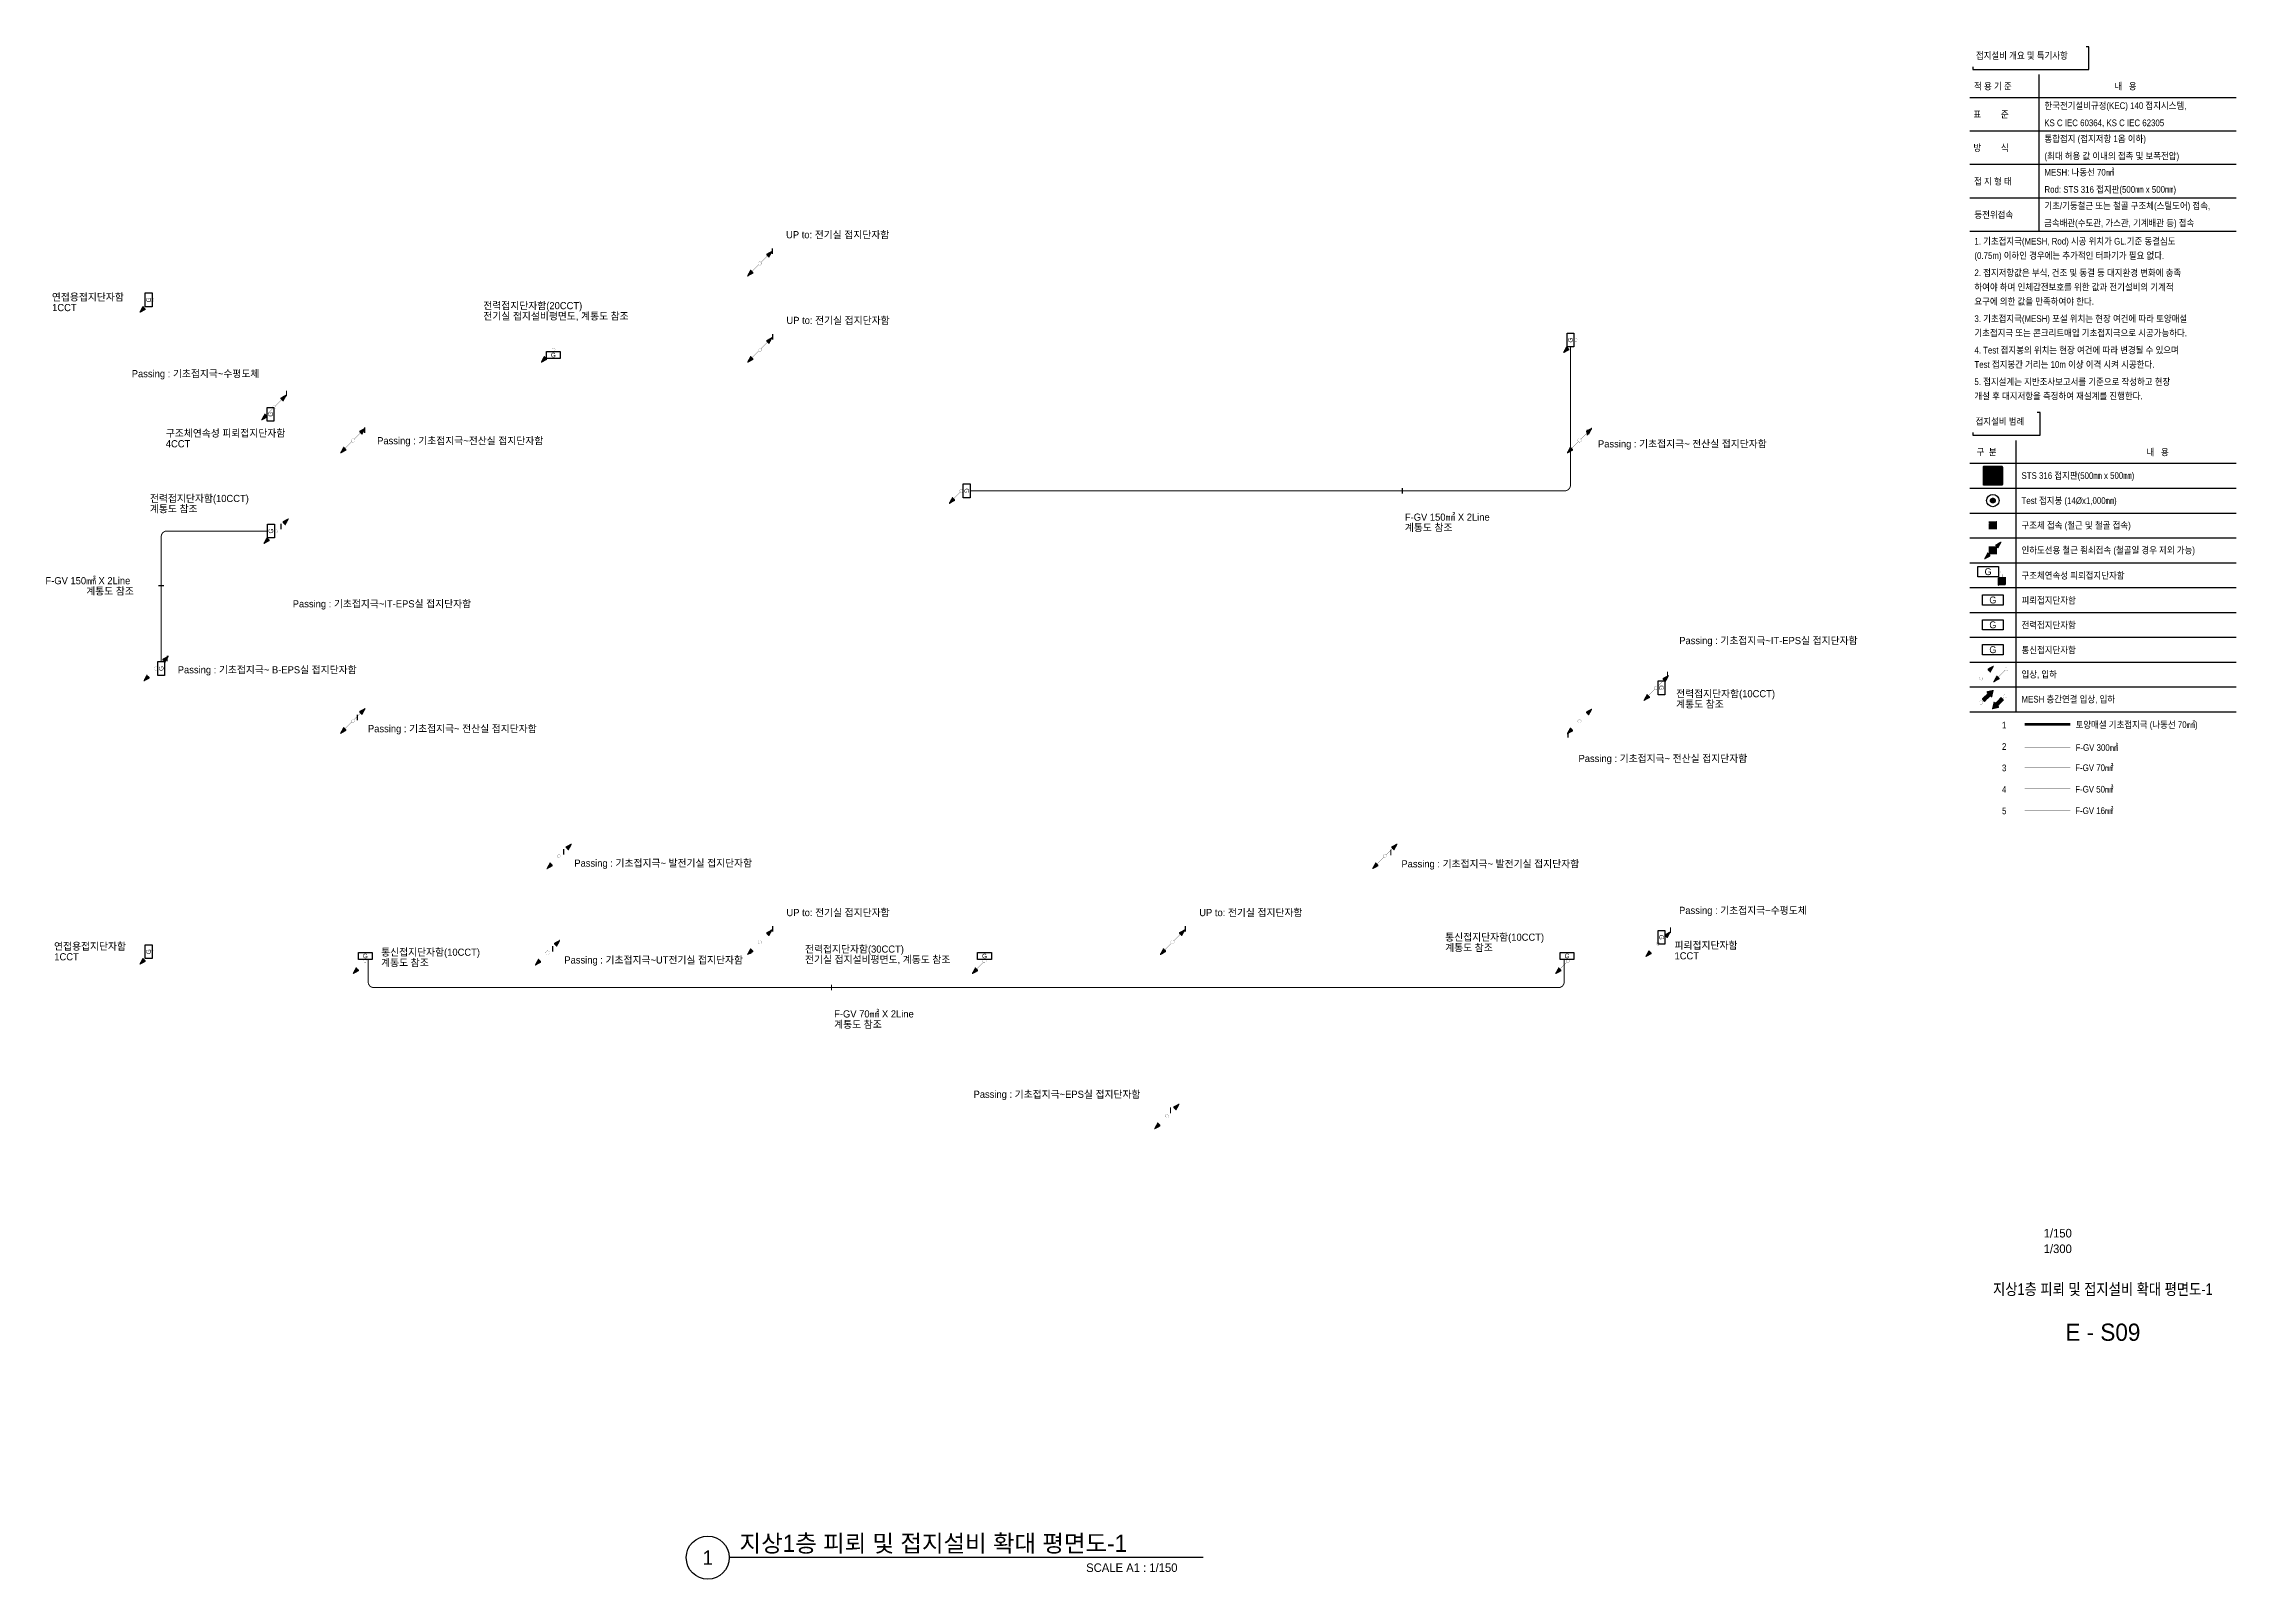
# Model space of a CAD drawing. Header units: millimetres. Extents: x 81900 to 502050, y -708375 to 1238700.
# Drawn here: x 261189 to 375900, y -351975 to -271650 of the extents above; entities that cross this region are included whole.
import ezdxf
from ezdxf.enums import TextEntityAlignment as Align

# ---------------------------------------------------------------- set-up
doc = ezdxf.new("R2010")
doc.units = ezdxf.units.MM
doc.header["$LTSCALE"] = 150
doc.set_wipeout_variables(frame=1)
for name, pattern in [('AM_ISO09W050', [22.5, 12, -1.5, 3, -1.5, 3, -1.5]), ('C2', [18.5, 13.5, -2, 1, -2]), ('HID', [2.3, 1.5, -0.8])]:
    doc.linetypes.add(name, pattern=pattern)
doc.layers.get('0').update_dxf_attribs({"lineweight": 0})
for name, color, linetype in [('------02 Etc Panel', 3, 'Continuous'), ('------99 Grounding and Lightning', 3, 'Continuous'), ('------99 Grounding_Grounding Terminal Board_E', 3, 'Continuous'), ('------99 Grounding_Grounding Terminal Board_T', 2, 'Continuous'), ('------99 Grounding_Mesh', 6, 'Continuous'), ('-----09 E-WIRE-GV', 2, 'Continuous'), ('-----20 General Symbol', 3, 'Continuous'), ('-----29 Cable Schedule', 1, 'Continuous'), ('-----29 Indicator', 1, 'Continuous'), ('-----30 Text', 2, 'Continuous'), ('-----41 Drawing Title', 2, 'Continuous'), ('-----42 Drawing Number', 2, 'Continuous'), ('-----43 Drawing Scale', 3, 'Continuous')]:
    doc.layers.add(name, color=color, linetype=linetype)
doc.styles.add('ELEC', font='')
doc.styles.get('ELEC').set_extended_font_data('Dotum')
pattern_1 = [(180, (845852.563, 610254.6404), (-1e-14, -6.25), [])]

# ---------------------------------------------------------------- blocks, each defined once
blk = doc.blocks.new('STS 316 접지판')
blk.add_wipeout([(-254, -276), (-270, -270), (-276, -254), (-276, 254), (-270, 270), (-254, 276), (254, 276), (270, 270), (276, 254), (276, -254), (270, -270), (254, -276)])
h = blk.add_hatch(color=256)
h.dxf.hatch_style = 1
h.set_gradient(color1=(132, 132, 132), color2=(214, 214, 214), tint=1, name='SPHERICAL')
edge = h.paths.add_edge_path()
edge.add_line((-254, 276), (254, 276))
edge.add_arc((254, 254), 22.1, 0, 90, ccw=False)
edge.add_line((276, 254), (276, -254))
edge.add_arc((254, -254), 22.1, 270, 360, ccw=False)
edge.add_line((254, -276), (-254, -276))
edge.add_arc((-254, -254), 22.1, 180, 270, ccw=False)
edge.add_line((-276, -254), (-276, 254))
edge.add_arc((-254, 254), 22.1, 90, 180, ccw=False)
h.paths.add_polyline_path([(-169, 221), (169, 221, -0.668179), (173, 212), (-165, 212, -1.496606)], flags=16)
h.paths.add_polyline_path([(221, 169), (221, -169, -0.668179), (212, -173), (212, 165, -1.496606)], flags=16)
h.paths.add_polyline_path([(-173, -212), (165, -212, -1.496606), (169, -221), (-169, -221, -0.668179)], flags=16)
h.paths.add_polyline_path([(-221, 169, 0.022626), (-52, 0, 1.473564), (-43, 4, 0.045564)], flags=16)
h = blk.add_hatch(color=256)
h.set_gradient(color1=(255, 255, 255), tint=1, name='SPHERICAL')
edge = h.paths.add_edge_path()
edge.add_arc((-232, 232), 22.1, 0, 360)
edge = h.paths.add_edge_path()
edge.add_arc((-78, 249), 16.6, 0, 360)
edge = h.paths.add_edge_path()
edge.add_arc((78, 249), 16.6, 0, 360)
edge = h.paths.add_edge_path()
edge.add_arc((232, 232), 22.1, 0, 360)
edge = h.paths.add_edge_path()
edge.add_arc((249, -77), 16.6, 0, 360)
edge = h.paths.add_edge_path()
edge.add_arc((249, 77), 16.6, 0, 360)
edge = h.paths.add_edge_path()
edge.add_arc((-78, -249), 16.6, 0, 360)
edge = h.paths.add_edge_path()
edge.add_arc((78, -249), 16.6, 0, 360)
edge = h.paths.add_edge_path()
edge.add_arc((232, -232), 22.1, 0, 360)
edge = h.paths.add_edge_path()
edge.add_arc((-232, -232), 22.1, 0, 360)
edge = h.paths.add_edge_path()
edge.add_arc((-249, -77), 16.6, 0, 360)
edge = h.paths.add_edge_path()
edge.add_arc((-249, 77), 16.6, 0, 360)
edge = h.paths.add_edge_path()
edge.add_arc((0, 0), 22.1, 0, 360)
h = blk.add_hatch(color=256)
h.set_gradient(color1=(255, 255, 255), tint=1, name='SPHERICAL')
edge = h.paths.add_edge_path()
edge.add_arc((-249, -77), 16.6, 0, 360)
edge = h.paths.add_edge_path()
edge.add_arc((-249, 77), 16.6, 0, 360)
edge = h.paths.add_edge_path()
edge.add_arc((-232, 232), 22.1, 0, 360)
edge = h.paths.add_edge_path()
edge.add_arc((-78, 249), 16.6, 0, 360)
edge = h.paths.add_edge_path()
edge.add_arc((78, 249), 16.6, 0, 360)
edge = h.paths.add_edge_path()
edge.add_arc((0, 0), 22.1, 0, 360)
edge = h.paths.add_edge_path()
edge.add_arc((232, 232), 22.1, 0, 360)
h = blk.add_hatch(color=256)
h.set_gradient(color1=(132, 132, 132), one_color=1, tint=1, name='SPHERICAL')
edge = h.paths.add_edge_path()
edge.add_arc((0, 0), 22.1, 0, 360)
for points in [[(-254, 276), (254, 276, -0.414214), (276, 254), (276, -254, -0.414214), (254, -276), (-254, -276, -0.414214), (-276, -254), (-276, 254, -0.414214), (-254, 276, 0.033225)], [(-221, -169), (-221, 169, -0.668179), (-212, 173), (-43, 4, -0.414214), (-43, -4), (-212, -173, -0.668179), (-221, -169, -0.016281)], [(-169, 221), (169, 221, -0.668179), (173, 212), (4, 43, -0.414214), (-4, 43), (-173, 212, -0.668179), (-169, 221, -0.016281)], [(221, -169), (221, 169, 0.668179), (212, 173), (43, 4, 0.414214), (43, -4), (212, -173, 0.668179), (221, -169, 0.016281)], [(-169, -221), (169, -221, 0.668179), (173, -212), (4, -43, 0.414214), (-4, -43), (-173, -212, 0.668179), (-169, -221, 0.016281)]]:
    blk.add_lwpolyline(points, format="xyb")
for centre, radius in [((-249, 77), 16.6), ((-232, 232), 22.1), ((-78, 249), 16.6), ((0, 0), 22.1), ((78, 249), 16.6), ((232, 232), 22.1), ((249, 77), 16.6), ((-249, -77), 16.6), ((-232, -232), 22.1), ((-78, -249), 16.6), ((78, -249), 16.6), ((232, -232), 22.1), ((249, -77), 16.6)]:
    blk.add_circle(centre, radius)
blk = doc.blocks.new('구조체접속')
h = blk.add_hatch()
h.set_pattern_fill('ANGLE', color=1, scale=200)
h.set_pattern_definition([(0, (0, 0), (0, 55), [40, -15]), (90, (0, 0), (-55, 3e-15), [40, -15])])
h.paths.add_polyline_path([(168, 168), (-168, 168), (-168, -168), (168, -168)])
at = {"color": 1}
for p, q in [((166, 168), (168, 166)), ((-168, -166), (-166, -168))]:
    blk.add_line(p, q, dxfattribs=at)
at = {"color": 1, "const_width": 2}
blk.add_lwpolyline([(168, 168), (-168, 168), (-168, -168), (168, -168)], close=True, dxfattribs=at)
blk = doc.blocks.new("'인하도선용 수직철근 또는 철골")
h = blk.add_hatch()
h.set_pattern_fill('ANSI31', color=256, scale=50, angle=135)
h.set_pattern_definition(pattern_1)
h.paths.add_polyline_path([(291, 293), (180, 89), (88, 181)])
h = blk.add_hatch()
h.set_pattern_fill('ANSI31', color=256, scale=50, angle=135)
h.set_pattern_definition(pattern_1)
h.paths.add_polyline_path([(-291, -293), (-180, -89), (-88, -181)])
at = {"const_width": 3.93}
for points in [[(293, 293), (181, 88), (88, 181), (293, 293)], [(-293, -293), (-181, -88), (-88, -181), (-293, -293)]]:
    blk.add_lwpolyline(points, dxfattribs=at)
at = {"xscale": 0.8, "yscale": 0.8, "zscale": 0.8}
blk.add_blockref('구조체접속', (0, 0), dxfattribs=at)
blk = doc.blocks.new('입상입하1')
h = blk.add_hatch()
h.set_pattern_fill('ANSI31', color=256, scale=50, angle=135)
h.set_pattern_definition([(180, (845993.8846, 610394.13), (-1e-14, -6.25), [])])
h.paths.add_polyline_path([(432, 432), (321, 228), (229, 321)])
at = {"const_width": 3.93}
blk.add_lwpolyline([(0, 61, -1), (0, -61, -1), (0, 61)], format="xyb", dxfattribs=at)
for points in [[(43, 43), (275, 275)], [(434, 433), (322, 227), (229, 321), (434, 433)]]:
    blk.add_lwpolyline(points, dxfattribs=at)
blk = doc.blocks.new('입상입하2')
h = blk.add_hatch()
h.set_pattern_fill('ANSI31', color=256, scale=100, angle=135)
h.set_pattern_definition([(180, (0, 0), (-2e-14, -12.5), [])])
h.paths.add_polyline_path([(326, 242), (377, 192), (433, 433), (192, 377), (242, 326), (39, 124), (124, 39)])
at = {"const_width": 3.93}
blk.add_lwpolyline([(0, 61, -1), (0, -61, -1), (0, 61)], format="xyb", dxfattribs=at)
blk.add_lwpolyline([(377, 192), (326, 242), (124, 39), (39, 124), (242, 326), (192, 377), (433, 433)], close=True, dxfattribs=at)
blk = doc.blocks.new('A$Cbdca0f5f')
at = {"color": 0}
blk.add_lwpolyline([(-360, -360), (-360, 0), (360, 0), (360, -360)], close=True, dxfattribs=at)
at = {"color": 0, "style": 'ELEC'}
blk.add_text('G', height=240, dxfattribs=at).set_placement((0, -180), align=Align.MIDDLE)
blk = doc.blocks.new('구조체연속성 TEST 단자함')
at = {"const_width": 2}
blk.add_lwpolyline([(491, -200), (491, -100, 0.414214), (391, 0), (360, 0)], format="xyb", dxfattribs=at)
at = {"layer": '------99 Grounding_Grounding Terminal Board_E'}
blk.add_blockref('A$Cbdca0f5f', (0, 180), dxfattribs=at)
at = {"xscale": 0.8, "yscale": 0.8, "zscale": 0.8}
blk.add_blockref('구조체접속', (491, -334), dxfattribs=at)
blk = doc.blocks.new('접지봉')
at = {"linetype": 'HID', "ltscale": 200}
h = blk.add_hatch(color=256, dxfattribs=at)
h.dxf.hatch_style = 1
edge = h.paths.add_edge_path()
edge.add_arc((0, 0), 102, 0, 360)
blk.add_circle((0, 0), 271)
blk.add_circle((0, 0), 102, dxfattribs=at)
blk = doc.blocks.new('A13')
blk.add_lwpolyline([(-300, 0), (-300, 300), (300, 300), (300, 0)], close=True)
at = {"style": 'ELEC'}
blk.add_text('G', height=200, dxfattribs=at).set_placement((0, 150), align=Align.MIDDLE)
blk = doc.blocks.new('A$C8673a4d5')
blk.add_wipeout([(-32961, -46990), (-32961, -49363), (-32661, -49363), (-32661, -49663), (-25624, -49663), (-25624, -47290), (-25924, -47290), (-25924, -46990)]).dxf.layer = '-----29 Cable Schedule'
blk.add_wipeout([(-32961, -50192), (-5100, -50192), (-5100, -90305), (-32961, -90305)]).dxf.layer = '-----29 Cable Schedule'
at = {"layer": '-----29 Cable Schedule'}
blk.add_lwpolyline([(-32661, -49363), (-32661, -49663), (-25624, -49663), (-25624, -47290), (-25924, -47290)], dxfattribs=at)
blk.add_wipeout([(-32961, -46990), (-25924, -46990), (-25924, -49363), (-32961, -49363)]).dxf.layer = '-----29 Cable Schedule'
at = {"layer": '-----30 Text', "style": 'ELEC', "width": 0.9}
blk.add_text('접지설비 범례', height=700, dxfattribs=at).set_placement((-32369, -48206), align=Align.MIDDLE_LEFT)
blk.add_wipeout([(-32961, -50193), (-5100, -50193), (-5100, -90306), (-32961, -90306)]).dxf.layer = '-----29 Cable Schedule'
at = {"layer": '-----09 E-WIRE-GV', "color": 6, "linetype": 'AM_ISO09W050', "ltscale": 0.5, "const_width": 300}
blk.add_lwpolyline([(-27238, -79908), (-22438, -79908)], dxfattribs=at)
at = {"layer": '-----09 E-WIRE-GV', "color": 1, "linetype": 'C2', "ltscale": 0.5, "const_width": 30}
blk.add_lwpolyline([(-27238, -82304), (-22438, -82304)], dxfattribs=at)
at = {"layer": '-----09 E-WIRE-GV', "color": 3, "linetype": 'C2', "ltscale": 0.5, "const_width": 30}
blk.add_lwpolyline([(-27238, -84417), (-22438, -84417)], dxfattribs=at)
at = {"layer": '-----09 E-WIRE-GV', "color": 4, "linetype": 'C2', "ltscale": 0.5, "const_width": 30}
blk.add_lwpolyline([(-27238, -86664), (-22438, -86664)], dxfattribs=at)
at = {"layer": '-----09 E-WIRE-GV', "color": 2, "linetype": 'C2', "ltscale": 0.5, "const_width": 30}
blk.add_lwpolyline([(-27238, -88912), (-22438, -88912)], dxfattribs=at)
at = {"layer": '-----29 Cable Schedule'}
blk.add_line((-28161, -50193), (-28161, -78593), dxfattribs=at)
for points in [[(-32961, -52593), (-5100, -52593)], [(-32961, -55193), (-5100, -55193)], [(-32961, -57793), (-5100, -57793)], [(-32961, -60393), (-5100, -60393)], [(-32961, -62993), (-5100, -62993)], [(-32961, -65593), (-5100, -65593)], [(-32961, -68193), (-5100, -68193)], [(-32961, -70793), (-5100, -70793)], [(-32961, -73393), (-5100, -73393)], [(-32961, -75993), (-5100, -75993)], [(-32961, -78593), (-5100, -78593)]]:
    blk.add_lwpolyline(points, dxfattribs=at)
at = {"layer": '------99 Grounding and Lightning'}
for name, p, xscale, yscale, zscale in [('구조체접속', (-30561, -59093), 2.4, 2.4, 2.4), ("'인하도선용 수직철근 또는 철골", (-30561, -61693), 3, 3, 3), ('구조체연속성 TEST 단자함', (-31062, -63931), 3, 3, 3)]:
    blk.add_blockref(name, p, dxfattribs=dict(at, xscale=xscale, yscale=yscale, zscale=zscale))
at = {"layer": '------99 Grounding_Grounding Terminal Board_E', "xscale": 3, "yscale": 3, "zscale": 3}
for p in [(-30561, -66353), (-30561, -68953)]:
    blk.add_blockref('A$Cbdca0f5f', p, dxfattribs=at)
at = {"layer": '------99 Grounding_Grounding Terminal Board_T', "xscale": 3.6, "yscale": 3.6, "zscale": 3.6}
blk.add_blockref('A13', (-30561, -72633), dxfattribs=at)
at = {"layer": '-----20 General Symbol', "xscale": 3, "yscale": 3, "zscale": 3}
for name, p in [('입상입하1', (-31786, -75095)), ('입상입하2', (-31798, -77616))]:
    blk.add_blockref(name, p, dxfattribs=at)
at = {"layer": '-----20 General Symbol', "xscale": 3, "yscale": 3, "zscale": 3, "rotation": 179.9999999997969}
for name, p in [('입상입하1', (-29184, -74140)), ('입상입하2', (-29324, -76969))]:
    blk.add_blockref(name, p, dxfattribs=at)
at = {"layer": '-----30 Text', "style": 'ELEC', "width": 0.9}
for s, p in [('내   용', (-14473, -51422)), ('STS 316 접지판(500㎜ x 500㎜)', (-27561, -53875)), ('Test 접지봉 (14Øx1,000㎜)', (-27561, -56493)), ('구조체 접속 (철근 및 철골 접속)', (-27561, -59083)), ('인하도선용 철근 죔쇠접속 (철골일 경우 제외 가능)', (-27561, -61683)), ('구조체연속성 피뢰접지단자함', (-27561, -64331)), ('피뢰접지단자함', (-27561, -66931)), ('전력접지단자함', (-27561, -69531)), ('통신접지단자함', (-27561, -72131)), ('입상, 입하', (-27561, -74675)), ('MESH 층간연결 입상, 입하', (-27561, -77275)), ('토양매설 기초접지극 (나동선 70㎟)', (-21904, -79938)), ('F-GV 300㎟ ', (-21904, -82333)), ('F-GV 70㎟', (-21940, -84447)), ('F-GV 50㎟', (-21940, -86694)), ('F-GV 16㎟', (-21940, -88941))]:
    blk.add_text(s, height=700, dxfattribs=at).set_placement(p, align=Align.MIDDLE_LEFT)
for points, layer in [([(-32961, -11903), (-5100, -11903), (-5100, -46690), (-32961, -46690)], '-----29 Cable Schedule'), ([(-30090, -82689), (-30090, -81716), (-29247, -81229), (-28404, -81716), (-28404, -82689), (-29247, -83176)], '-----29 Indicator'), ([(-30090, -89431), (-30090, -88457), (-29247, -87970), (-28404, -88457), (-28404, -89431), (-29247, -89917)], '-----29 Indicator')]:
    blk.add_wipeout(points).dxf.layer = layer
at = {"layer": '------99 Grounding_Mesh', "xscale": 3.6, "yscale": 3.6, "zscale": 3.6}
blk.add_blockref('STS 316 접지판', (-30561, -53893), dxfattribs=at)
for points, layer in [([(-32961, -11903), (-5100, -11903), (-5100, -46690), (-32961, -46690)], '-----29 Cable Schedule'), ([(-30090, -80442), (-30090, -79468), (-29247, -78982), (-28404, -79468), (-28404, -80442), (-29247, -80929)], '-----29 Indicator'), ([(-30090, -87183), (-30090, -86210), (-29247, -85723), (-28404, -86210), (-28404, -87183), (-29247, -87670)], '-----29 Indicator')]:
    blk.add_wipeout(points).dxf.layer = layer
at = {"layer": '-----29 Cable Schedule'}
for points in [[(-32961, -14303), (-5100, -14303)], [(-32961, -17803), (-5100, -17803)], [(-32961, -21303), (-5100, -21303)], [(-32961, -24803), (-5100, -24803)], [(-32961, -28303), (-5100, -28303)]]:
    blk.add_lwpolyline(points, dxfattribs=at)
at = {"layer": '------99 Grounding and Lightning', "xscale": 2.4, "yscale": 2.4, "zscale": 2.4}
blk.add_blockref('접지봉', (-30561, -56493), dxfattribs=at)
at = {"layer": '-----30 Text', "style": 'ELEC', "width": 0.9}
for s, p in [('적 용 기 준', (-32525, -13133)), ('내   용', (-17834, -13133)), ('표         준', (-32594, -16073)), ('한국전기설비규정(KEC) 140 접지시스템,', (-25161, -15165)), ('통합접지 (접지저항 1옴 이하)', (-25161, -18636)), ('KS C IEC 60364, KS C IEC 62305', (-25182, -16965)), ('방         식', (-32594, -19573)), ('(최대 허용 값 이내의 접촉 및 보폭전압)', (-25161, -20436)), ('접 지 형 태', (-32525, -23091)), ('MESH: 나동선 70㎟', (-25161, -22136)), ('기초/기둥철근 또는 철골 구조체(스틸도어) 접속,', (-25161, -25644)), ('Rod: STS 316 접지판(500㎜ x 500㎜)', (-25161, -23936)), ('등전위접속', (-32491, -26583)), ('금속배관(수도관, 가스관, 기계배관 등) 접속', (-25197, -27444)), ('1. 기초접지극(MESH, Rod) 시공 위치가 GL.기준 동결심도', (-32491, -29353)), ('(0.75m) 이하인 경우에는 추가적인 터파기가 필요 없다.', (-32491, -30853)), ('하여야 하며 인체감전보호를 위한 값과 전기설비의 기계적 ', (-32491, -34153)), ('2. 접지저항값은 부식, 건조 및 동결 등 대지환경 변화에 충족', (-32491, -32653)), ('요구에 의한 값을 만족하여야 한다.', (-32491, -35653)), ('3. 기초접지극(MESH) 포설 위치는 현장 여건에 따라 토양매설', (-32491, -37453)), ('기초접지극 또는 콘크리트매입 기초접지극으로 시공가능하다.', (-32491, -38953)), ('4. Test 접지봉의 위치는 현장 여건에 따라 변경될 수 있으며', (-32491, -40753)), ('Test 접지봉간 거리는 10m 이상 이격 시켜 시공한다.', (-32491, -42253)), ('5. 접지설계는 지반조사보고서를 기준으로 작성하고 현장 ', (-32491, -44053)), ('개설 후 대지저항을 측정하여 재설계를 진행한다.', (-32491, -45553)), ('구  분', (-32253, -51408)), ('1', (-29603, -79979)), ('5', (-29603, -88960))]:
    blk.add_text(s, height=700, dxfattribs=at).set_placement(p, align=Align.MIDDLE_LEFT)
for points, layer in [([(-32961, -8700), (-32961, -11074), (-32661, -11074), (-32661, -11374), (-20506, -11374), (-20506, -9000), (-20806, -9000), (-20806, -8700)], '-----29 Cable Schedule'), ([(-30090, -84936), (-30090, -83963), (-29247, -83476), (-28404, -83963), (-28404, -84936), (-29247, -85423)], '-----29 Indicator')]:
    blk.add_wipeout(points).dxf.layer = layer
at = {"layer": '-----29 Cable Schedule'}
blk.add_lwpolyline([(-32661, -11074), (-32661, -11374), (-20506, -11374), (-20506, -9000), (-20806, -9000)], dxfattribs=at)
at = {"layer": '-----30 Text', "style": 'ELEC', "width": 0.9}
for s, p in [('2', (-29603, -82226)), ('3', (-29603, -84465)), ('4', (-29603, -86713))]:
    blk.add_text(s, height=700, dxfattribs=at).set_placement(p, align=Align.MIDDLE_LEFT)
blk.add_wipeout([(-32961, -8700), (-20806, -8700), (-20806, -11074), (-32961, -11074)]).dxf.layer = '-----29 Cable Schedule'
at = {"layer": '-----29 Cable Schedule'}
blk.add_lwpolyline([(-25761, -11903), (-25761, -28303)], dxfattribs=at)
at = {"layer": '-----30 Text', "style": 'ELEC', "width": 0.9}
blk.add_text('접지설비 개요 및 특기사항', height=700, dxfattribs=at).set_placement((-32331, -9925), align=Align.MIDDLE_LEFT)
blk = doc.blocks.new('C01')
blk.add_lwpolyline([(-300, 0), (-300, 300), (300, 300), (300, 0)], close=True)
at = {"style": 'ELEC'}
blk.add_text('G', height=200, dxfattribs=at).set_placement((0, 150), align=Align.MIDDLE)

msp = doc.modelspace()

# ---------------------------------------------------------------- linework, layer by layer
at = {"layer": '-----09 E-WIRE-GV', "color": 1, "linetype": 'C2', "ltscale": 0.3, "const_width": 50}
msp.add_lwpolyline([(309660, -295036), (340770, -295036, 0.4142136), (341070, -294736), (341070, -287510)], format="xyb", dxfattribs=at)
at = {"layer": '-----09 E-WIRE-GV', "color": 1, "linetype": 'C2', "ltscale": 0.3, "const_width": 50, "elevation": 0}
msp.add_lwpolyline([(272890, -297139), (267630, -297139, 0.4142136), (267330, -297439), (267330, -303970)], format="xyb", dxfattribs=at)
at = {"layer": '-----29 Indicator'}
msp.add_lwpolyline([(273501, -288932, 0, 0, 0), (273885, -288932, 0, 0, 0), (273885, -289795, 64.2, 64.2, 0), (273885, -290096, 0, 0, 0)], format="xyseb", dxfattribs=at)
at = {"layer": '-----29 Indicator', "elevation": 0}
for points in [[(332267, -296049, 0, 0, 0), (332267, -295186, 64.2, 64.2, 0), (332267, -294886, 0, 0, 0)], [(266315, -300000, 0, 0, 0), (267178, -300000, 64.2, 64.2, 0), (267478, -300000, 0, 0, 0)], [(302405, -322040, 0, 0, 0), (302405, -321177, 64.2, 64.2, 0), (302405, -320876, 0, 0, 0)]]:
    msp.add_lwpolyline(points, format="xyseb", dxfattribs=at)
at = {"layer": '-----41 Drawing Title', "color": 7}
msp.add_line((321848, -350850), (297052, -350850), dxfattribs=at)
msp.add_circle((295927, -350850), 1125, dxfattribs=at)

# ---------------------------------------------------------------- block references
at = {"layer": '------02 Etc Panel', "xscale": 1.199999999953434, "yscale": 1.199999999953434, "zscale": 1.199999999953434}
for p, rotation in [((266850, -285043), 90), ((341250, -287150), 89.99999999999999), ((309300, -295036), 270), ((267510, -304330), 90)]:
    msp.add_blockref('C01', p, dxfattribs=dict(at, rotation=rotation))
msp.add_blockref('C01', (287850, -288110), dxfattribs=at)
at = {"layer": '-----20 General Symbol', "xscale": 1.5, "yscale": 1.5, "zscale": 1.5, "rotation": 180}
for p in [(298650, -283142), (266850, -285043), (287850, -287658), (298650, -287658), (341342, -287150), (277358, -292400), (341542, -292400), (341542, -292400), (309208, -295036), (273342, -297139), (267058, -304330), (345558, -305341), (277358, -307066), (341542, -307092), (288158, -314150), (331358, -314150), (320250, -318642), (345650, -318750), (278010, -319641), (287545, -319193), (319951, -327758)]:
    msp.add_blockref('입상입하1', p, dxfattribs=at)
at = {"layer": '-----20 General Symbol', "xscale": 1.5, "yscale": 1.5, "zscale": 1.5}
for p in [(298650, -283142), (298650, -287658), (273230, -290670), (277358, -292400), (341542, -292400), (341542, -292400), (273342, -297139), (267058, -304330), (277358, -307066), (341542, -307092), (288158, -314150), (331358, -314150), (287545, -319193), (320250, -318642), (345650, -318750), (319951, -327758)]:
    msp.add_blockref('입상입하1', p, dxfattribs=at)
at = {"layer": '-----29 Cable Schedule', "xscale": 0.5, "yscale": 0.5, "zscale": 0.5}
msp.add_blockref('A$C8673a4d5', (378450, -267300), dxfattribs=at)

# ---------------------------------------------------------------- texts
at = {"layer": '-----41 Drawing Title', "style": 'ELEC', "width": 0.85}
msp.add_text('지상1층 피뢰 및 접지설비 확대 평면도-1', height=600, dxfattribs=at).set_placement((368925, -336805), align=Align.MIDDLE_CENTER)
at = {"layer": '-----41 Drawing Title', "color": 2, "style": 'ELEC'}
msp.add_text('지상1층 피뢰 및 접지설비 확대 평면도-1', height=900, dxfattribs=at).set_placement((297592, -350550))
at = {"layer": '-----41 Drawing Title', "color": 7, "style": 'ELEC'}
msp.add_text('1', height=750, dxfattribs=at).set_placement((295927, -350850), align=Align.MIDDLE)
at = {"layer": '-----41 Drawing Title', "style": 'ELEC'}
msp.add_text('SCALE A1 : 1/150', height=450, dxfattribs=at).set_placement((320506, -351600), align=Align.RIGHT)
at = {"layer": '-----42 Drawing Number', "style": 'ELEC'}
msp.add_text('E - S09', height=900, dxfattribs=at).set_placement((368925, -339055), align=Align.MIDDLE_CENTER)
at = {"layer": '-----43 Drawing Scale', "style": 'ELEC'}
for s, p in [('1/150', (365830, -334100)), ('1/300', (365830, -334915))]:
    msp.add_text(s, height=450, dxfattribs=at).set_placement(p)

# ---------------------------------------------------------------- wipeouts: each hides what was drawn before it
for points in [[(299965, -281288), (306160, -281288), (306160, -282038), (299965, -282038)], [(299984, -285770), (306179, -285770), (306179, -286520), (299984, -286520)], [(267516, -291664), (274621, -291664), (274621, -292914), (267516, -292914)], [(266604, -295072), (272565, -295072), (272565, -296322), (266604, -296322)], [(274090, -300564), (284793, -300564), (284793, -301314), (274090, -301314)], [(346636, -302487), (357339, -302487), (357339, -303237), (346636, -303237)], [(346460, -305286), (352393, -305286), (352393, -306536), (346460, -306536)], [(341425, -308675), (351648, -308675), (351648, -309425), (341425, -309425)], [(299984, -316754), (306179, -316754), (306179, -317504), (299984, -317504)], [(321584, -316754), (327779, -316754), (327779, -317504), (321584, -317504)], [(346690, -316637), (354413, -316637), (354413, -317387), (346690, -317387)], [(278706, -318812), (284583, -318812), (284583, -320062), (278706, -320062)], [(334383, -318026), (340289, -318026), (340289, -319276), (334383, -319276)]]:
    msp.add_wipeout(points).dxf.layer = '-----29 Indicator'
for points in [[(284002, -285004), (292900, -285004), (292900, -286254), (284002, -286254)], [(261647, -318478), (266012, -318478), (266010, -319728), (261644, -319728)], [(300835, -318668), (309732, -318668), (309732, -319918), (300835, -319918)]]:
    msp.add_wipeout(points).translate(0, 0, 0).dxf.layer = '-----29 Indicator'

# ---------------------------------------------------------------- next in the draw order: linework, layer by layer
at = {"layer": '-----29 Indicator', "elevation": 0}
for points in [[(299965, -281663, 0, 0, 0), (299301, -281663, 0, 0, 0), (299301, -282342, 64.2, 64.2, 0), (299301, -282643, 0, 0, 0)], [(299984, -286145, 0, 0, 0), (299319, -286145, 0, 0, 0), (299319, -286824, 64.2, 64.2, 0), (299319, -287124, 0, 0, 0)], [(274090, -300939, 0, 0, 0), (273601, -300939, 0, 0, 0), (273601, -297047, 64.2, 64.2, 0), (273601, -296747, 0, 0, 0)], [(346636, -302862, 0, 0, 0), (346147, -302862, 0, 0, 0), (346147, -304494, 64.2, 64.2, 0), (346147, -304794, 0, 0, 0)], [(341425, -309050, 0, 0, 0), (340936, -309050, 0, 0, 0), (340936, -307947, 64.2, 64.2, 0), (340936, -307646, 0, 0, 0)], [(299984, -317129, 0, 0, 0), (299319, -317129, 0, 0, 0), (299319, -317808, 64.2, 64.2, 0), (299319, -318108, 0, 0, 0)], [(321584, -317129, 0, 0, 0), (320919, -317129, 0, 0, 0), (320919, -317808, 64.2, 64.2, 0), (320919, -318108, 0, 0, 0)]]:
    msp.add_lwpolyline(points, format="xyseb", dxfattribs=at)

# ---------------------------------------------------------------- next in the draw order: block references
at = {"layer": '------02 Etc Panel', "xscale": 1.199999999953434, "yscale": 1.199999999953434, "zscale": 1.199999999953434}
for p, rotation in [((273230, -291030), 90), ((273250, -297139), 90), ((345650, -305341), 270), ((266850, -319150), 89.99999999999999)]:
    msp.add_blockref('C01', p, dxfattribs=dict(at, rotation=rotation))
msp.add_blockref('C01', (310410, -319553), dxfattribs=at)
at = {"layer": '------99 Grounding_Grounding Terminal Board_T', "xscale": 1.2, "yscale": 1.2, "zscale": 1.2}
for p in [(278010, -319550), (340890, -319550)]:
    msp.add_blockref('A13', p, dxfattribs=at)
at = {"layer": '-----20 General Symbol', "xscale": 1.5, "yscale": 1.5, "zscale": 1.5, "rotation": 180}
for p in [(273230, -290670), (266850, -319150), (310410, -319641), (340931, -319643)]:
    msp.add_blockref('입상입하1', p, dxfattribs=at)
at = {"layer": '-----20 General Symbol', "xscale": 1.5, "yscale": 1.5, "zscale": 1.5}
msp.add_blockref('입상입하1', (345558, -305341), dxfattribs=at)

# ---------------------------------------------------------------- next in the draw order: texts
at = {"layer": '-----30 Text', "style": 'ELEC'}
for s, p in [('UP to: 전기실 접지단자함', (300027, -281636)), ('전력접지단자함(20CCT)', (284185, -285346, 0)), ('전기실 접지설비평면도, 계통도 참조', (284185, -285891, 0)), ('UP to: 전기실 접지단자함', (300045, -286117)), ('4CCT', (267571, -292572, 0)), ('구조체연속성 피뢰접지단자함', (267571, -292021, 0)), ('계통도 참조', (266741, -295979)), ('전력접지단자함(10CCT)', (266741, -295434)), ('Passing : 기초접지극~IT-EPS실 접지단자함', (274213, -300946)), ('Passing : 기초접지극~IT-EPS실 접지단자함', (346758, -302869)), ('계통도 참조', (346597, -306193)), ('전력접지단자함(10CCT)', (346597, -305649)), ('Passing : 기초접지극~ 전산실 접지단자함', (341489, -309038)), ('UP to: 전기실 접지단자함', (300045, -317101)), ('UP to: 전기실 접지단자함', (321645, -317101)), ('Passing : 기초접지극~수평도체', (346752, -316985)), ('연접용접지단자함', (261723, -318863)), ('전력접지단자함(30CCT)', (301017, -319011)), ('통신접지단자함(10CCT)', (334513, -318389)), ('계통도 참조', (334513, -318933)), ('1CCT', (261737, -319413)), ('통신접지단자함(10CCT)', (278836, -319174)), ('계통도 참조', (278836, -319719)), ('전기실 접지설비평면도, 계통도 참조', (301017, -319555))]:
    msp.add_text(s, height=375, dxfattribs=at).set_placement(p, align=Align.MIDDLE_LEFT)

# ---------------------------------------------------------------- next in the draw order: wipeouts: each hides what was drawn before it
msp.add_wipeout([(261532, -284511), (265898, -284511), (265895, -285761), (261530, -285761)]).translate(0, 0, 0).dxf.layer = '-----29 Indicator'
for points in [[(265727, -288557), (273501, -288557), (273501, -289307), (265727, -289307)], [(278471, -292029), (288531, -292029), (288531, -292779), (278471, -292779)], [(342444, -292214), (352667, -292214), (352667, -292964), (342444, -292964)], [(332267, -296049), (337392, -296049), (337392, -297299), (332267, -297299)], [(266315, -299375), (261189, -299375), (261189, -300625), (266315, -300625)], [(268133, -304034), (278836, -304034), (278836, -304784), (268133, -304784)], [(278084, -307114), (288306, -307114), (288306, -307864), (278084, -307864)], [(288882, -314150), (299586, -314150), (299586, -314900), (288882, -314900)], [(332160, -314187), (342864, -314187), (342864, -314937), (332160, -314937)], [(346459, -318441), (350244, -318441), (350244, -319691), (346459, -319691)], [(288306, -319216), (299011, -319216), (299011, -319966), (288306, -319966)], [(302405, -322040), (307531, -322040), (307531, -323290), (302405, -323290)], [(309770, -326243), (319755, -326243), (319755, -326993), (309770, -326993)]]:
    msp.add_wipeout(points).dxf.layer = '-----29 Indicator'

# ---------------------------------------------------------------- next in the draw order: linework, layer by layer
at = {"layer": '-----09 E-WIRE-GV', "color": 3, "linetype": 'C2', "ltscale": 0.3, "const_width": 50, "elevation": 0}
msp.add_lwpolyline([(340740, -319550), (340740, -320726, -0.4142136), (340440, -321026), (278460, -321026, -0.4142136), (278160, -320726), (278160, -319550)], format="xyb", dxfattribs=at)
at = {"layer": '-----29 Indicator', "elevation": 0}
for points in [[(278471, -292404, 0, 0, 0), (277982, -292404, 0, 0, 0), (277982, -292012, 64.2, 64.2, 0), (277982, -291712, 0, 0, 0)], [(268133, -304409, 0, 0, 0), (267644, -304409, 0, 0, 0), (267644, -303960, 64.2, 64.2, 0), (267644, -303659, 0, 0, 0)], [(278084, -307489, 0, 0, 0), (277595, -307489, 0, 0, 0), (277595, -307039, 64.2, 64.2, 0), (277595, -306739, 0, 0, 0)], [(288882, -314525, 0, 0, 0), (288393, -314525, 0, 0, 0), (288393, -314075, 64.2, 64.2, 0), (288393, -313775, 0, 0, 0)], [(332160, -314562, 0, 0, 0), (331671, -314562, 0, 0, 0), (331671, -314113, 64.2, 64.2, 0), (331671, -313812, 0, 0, 0)], [(288306, -319591, 0, 0, 0), (287817, -319591, 0, 0, 0), (287817, -319141, 64.2, 64.2, 0), (287817, -318841, 0, 0, 0)], [(319755, -326618, 0, 0, 0), (320139, -326618, 0, 0, 0), (320139, -327297, 64.2, 64.2, 0), (320139, -327597, 0, 0, 0)]]:
    msp.add_lwpolyline(points, format="xyseb", dxfattribs=at)
at = {"layer": '-----29 Indicator'}
for points in [[(342444, -292589, 0, 0, 0), (341956, -292589, 0, 0, 0), (341956, -292139, 64.2, 64.2, 0), (341956, -291839, 0, 0, 0)], [(346690, -317012, 0, 0, 0), (346305, -317012, 0, 0, 0), (346305, -317875, 64.2, 64.2, 0), (346305, -318176, 0, 0, 0)]]:
    msp.add_lwpolyline(points, format="xyseb", dxfattribs=at)

# ---------------------------------------------------------------- next in the draw order: block references
at = {"layer": '------02 Etc Panel', "xscale": 1.199999999953434, "yscale": 1.199999999953434, "zscale": 1.199999999953434, "rotation": 270}
msp.add_blockref('C01', (345650, -318390), dxfattribs=at)
at = {"layer": '-----20 General Symbol', "xscale": 1.5, "yscale": 1.5, "zscale": 1.5, "rotation": 180}
msp.add_blockref('입상입하1', (298650, -318642), dxfattribs=at)
at = {"layer": '-----20 General Symbol', "xscale": 1.5, "yscale": 1.5, "zscale": 1.5}
msp.add_blockref('입상입하1', (298650, -318642), dxfattribs=at)

# ---------------------------------------------------------------- next in the draw order: texts
at = {"layer": '-----30 Text', "style": 'ELEC'}
for s, p in [('연접용접지단자함', (261609, -284896)), ('1CCT', (261623, -285447)), ('Passing : 기초접지극~수평도체', (265789, -288905)), ('Passing : 기초접지극~전산실 접지단자함', (278629, -292412)), ('Passing : 기초접지극~ 전산실 접지단자함', (342508, -292577)), ('계통도 참조', (332404, -296956)), ('F-GV 150㎟ X 2Line ', (332404, -296412)), ('F-GV 150㎟ X 2Line ', (261274, -299737)), ('계통도 참조', (263408, -300282)), ('Passing : 기초접지극~ B-EPS실 접지단자함', (268196, -304397)), ('Passing : 기초접지극~ 전산실 접지단자함', (278147, -307477)), ('Passing : 기초접지극~ 발전기실 접지단자함', (288946, -314513)), ('Passing : 기초접지극~ 발전기실 접지단자함', (332223, -314550)), ('피뢰접지단자함', (346514, -318811)), ('Passing : 기초접지극~UT전기실 접지단자함', (288424, -319579)), ('1CCT', (346514, -319363)), ('F-GV 70㎟ X 2Line ', (302542, -322402)), ('계통도 참조', (302542, -322947)), ('Passing : 기초접지극~EPS실 접지단자함', (309834, -326606))]:
    msp.add_text(s, height=375, dxfattribs=at).set_placement(p, align=Align.MIDDLE_LEFT)

doc.saveas('drawing.dxf')
